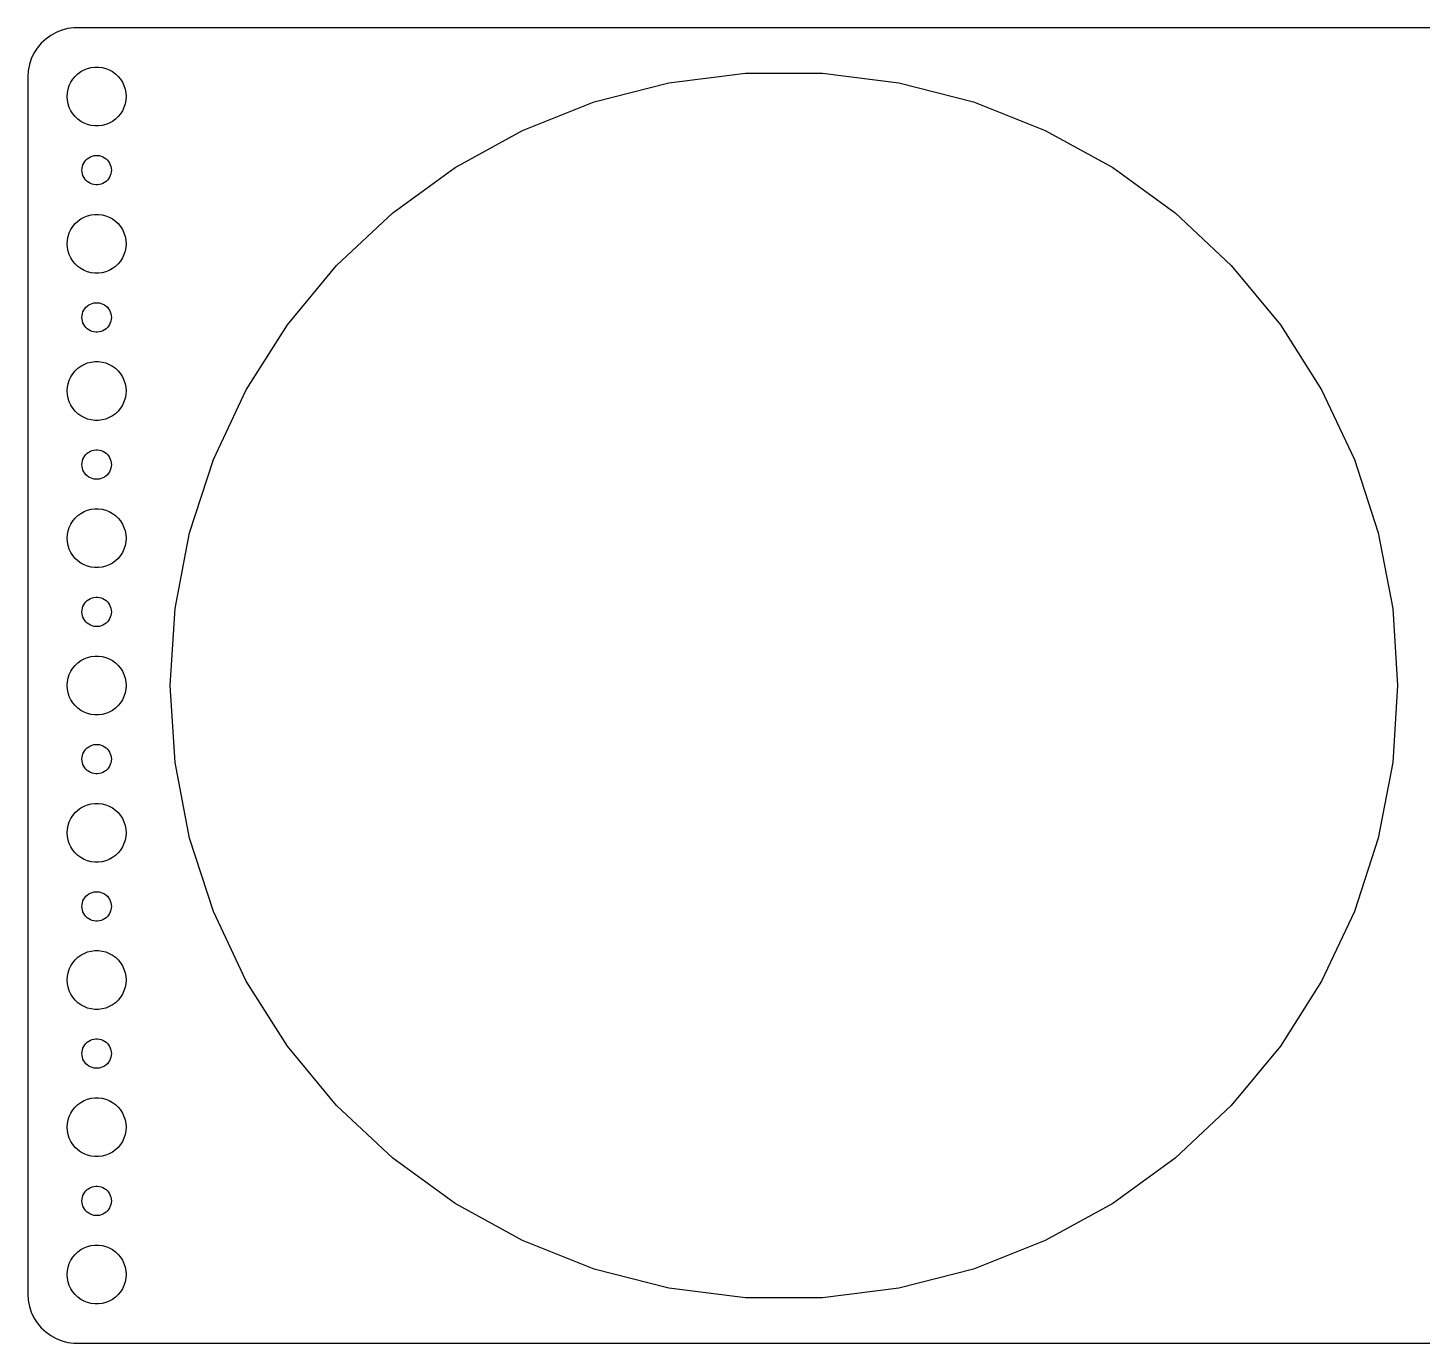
# Model space of a CAD drawing. Header units: metres. Extents: x -142 to 142, y -67 to 67.
# Drawn here: x -142 to 0, y -67 to 67 of the extents above; entities that cross this region are included whole.
import ezdxf

# ---------------------------------------------------------------- set-up
doc = ezdxf.new("R2010")
doc.units = ezdxf.units.M

msp = doc.modelspace()

# ---------------------------------------------------------------- linework, layer by layer
for p, q in [((-138.545, 66.7553), (-139.129, 66.5241)), ((-137.937, 66.9114), (-138.545, 66.7553)), ((-137.314, 66.9901), (-137.937, 66.9114)), ((137.314, 66.9901), (-137.314, 66.9901)), ((-140.645, 65.4227), (-141.045, 64.9389)), ((-140.187, 65.8526), (-140.645, 65.4227)), ((-139.679, 66.2216), (-140.187, 65.8526)), ((-139.129, 66.5241), (-139.679, 66.2216)), ((-141.382, 64.4088), (-141.649, 63.8406)), ((-141.045, 64.9389), (-141.382, 64.4088)), ((-141.961, 62.6267), (-142, 62)), ((-141.843, 63.2434), (-141.961, 62.6267)), ((-141.649, 63.8406), (-141.843, 63.2434)), ((-136.912, 62.3115), (-136.607, 62.533)), ((-136.607, 62.533), (-136.277, 62.7145)), ((-136.277, 62.7145), (-135.927, 62.8532)), ((-135.927, 62.8532), (-135.562, 62.9469)), ((-135.562, 62.9469), (-135.188, 62.9941)), ((-135.188, 62.9941), (-134.812, 62.9941)), ((-134.812, 62.9941), (-134.438, 62.9469)), ((-134.438, 62.9469), (-134.073, 62.8532)), ((-134.073, 62.8532), (-133.723, 62.7145)), ((-133.723, 62.7145), (-133.393, 62.533)), ((-133.393, 62.533), (-133.088, 62.3115)), ((-142, 62), (-142, -62)), ((-137.906, 60.7461), (-137.789, 61.1044)), ((-137.789, 61.1044), (-137.629, 61.4453)), ((-137.629, 61.4453), (-137.427, 61.7634)), ((-137.427, 61.7634), (-137.187, 62.0536)), ((-137.187, 62.0536), (-136.912, 62.3115)), ((-133.088, 62.3115), (-132.813, 62.0536)), ((-132.813, 62.0536), (-132.573, 61.7634)), ((-132.573, 61.7634), (-132.371, 61.4453)), ((-132.371, 61.4453), (-132.211, 61.1044)), ((-132.211, 61.1044), (-132.094, 60.7461)), ((-84.3136, 59.441), (-76.7113, 61.3929)), ((-76.7113, 61.3929), (-68.9244, 62.3767)), ((-68.9244, 62.3767), (-61.0756, 62.3767)), ((-61.0756, 62.3767), (-53.2887, 61.3929)), ((-53.2887, 61.3929), (-45.6864, 59.441)), ((-138, 60), (-137.976, 60.376)), ((-137.976, 59.624), (-138, 60)), ((-137.976, 60.376), (-137.906, 60.7461)), ((-132.094, 60.7461), (-132.024, 60.376)), ((-132.024, 60.376), (-132, 60)), ((-132, 60), (-132.024, 59.624)), ((-137.906, 59.2539), (-137.976, 59.624)), ((-137.789, 58.8956), (-137.906, 59.2539)), ((-137.629, 58.5547), (-137.789, 58.8956)), ((-137.427, 58.2366), (-137.629, 58.5547)), ((-137.187, 57.9464), (-137.427, 58.2366)), ((-132.573, 58.2366), (-132.813, 57.9464)), ((-132.371, 58.5547), (-132.573, 58.2366)), ((-132.211, 58.8956), (-132.371, 58.5547)), ((-132.094, 59.2539), (-132.211, 58.8956)), ((-132.024, 59.624), (-132.094, 59.2539)), ((-91.6112, 56.5517), (-84.3136, 59.441)), ((-45.6864, 59.441), (-38.3888, 56.5517)), ((-136.912, 57.6885), (-137.187, 57.9464)), ((-136.607, 57.467), (-136.912, 57.6885)), ((-136.277, 57.2855), (-136.607, 57.467)), ((-135.927, 57.1468), (-136.277, 57.2855)), ((-135.562, 57.0531), (-135.927, 57.1468)), ((-135.188, 57.0059), (-135.562, 57.0531)), ((-134.812, 57.0059), (-135.188, 57.0059)), ((-134.438, 57.0531), (-134.812, 57.0059)), ((-134.073, 57.1468), (-134.438, 57.0531)), ((-133.723, 57.2855), (-134.073, 57.1468)), ((-133.393, 57.467), (-133.723, 57.2855)), ((-133.088, 57.6885), (-133.393, 57.467)), ((-132.813, 57.9464), (-133.088, 57.6885)), ((-98.4892, 52.7705), (-91.6112, 56.5517)), ((-38.3888, 56.5517), (-31.5108, 52.7705)), ((-135.464, 53.9266), (-135.281, 53.9734)), ((-135.281, 53.9734), (-135.094, 53.997)), ((-135.094, 53.997), (-134.906, 53.997)), ((-134.906, 53.997), (-134.719, 53.9734)), ((-134.719, 53.9734), (-134.536, 53.9266)), ((-136.5, 52.5), (-136.488, 52.688)), ((-136.488, 52.688), (-136.453, 52.873)), ((-136.453, 52.873), (-136.395, 53.0522)), ((-136.395, 53.0522), (-136.314, 53.2226)), ((-136.314, 53.2226), (-136.214, 53.3817)), ((-136.214, 53.3817), (-136.093, 53.5268)), ((-136.093, 53.5268), (-135.956, 53.6558)), ((-135.956, 53.6558), (-135.804, 53.7665)), ((-135.804, 53.7665), (-135.639, 53.8572)), ((-135.639, 53.8572), (-135.464, 53.9266)), ((-134.536, 53.9266), (-134.361, 53.8572)), ((-134.361, 53.8572), (-134.196, 53.7665)), ((-134.196, 53.7665), (-134.044, 53.6558)), ((-134.044, 53.6558), (-133.907, 53.5268)), ((-133.907, 53.5268), (-133.786, 53.3817)), ((-133.786, 53.3817), (-133.686, 53.2226)), ((-133.686, 53.2226), (-133.605, 53.0522)), ((-133.605, 53.0522), (-133.547, 52.873)), ((-133.547, 52.873), (-133.512, 52.688)), ((-133.512, 52.688), (-133.5, 52.5)), ((-104.839, 48.1571), (-98.4892, 52.7705)), ((-31.5108, 52.7705), (-25.161, 48.1571)), ((-136.488, 52.312), (-136.5, 52.5)), ((-136.453, 52.127), (-136.488, 52.312)), ((-136.395, 51.9478), (-136.453, 52.127)), ((-136.314, 51.7774), (-136.395, 51.9478)), ((-136.214, 51.6183), (-136.314, 51.7774)), ((-136.093, 51.4732), (-136.214, 51.6183)), ((-135.956, 51.3442), (-136.093, 51.4732)), ((-135.804, 51.2335), (-135.956, 51.3442)), ((-135.639, 51.1428), (-135.804, 51.2335)), ((-135.464, 51.0734), (-135.639, 51.1428)), ((-134.361, 51.1428), (-134.536, 51.0734)), ((-134.196, 51.2335), (-134.361, 51.1428)), ((-134.044, 51.3442), (-134.196, 51.2335)), ((-133.907, 51.4732), (-134.044, 51.3442)), ((-133.786, 51.6183), (-133.907, 51.4732)), ((-133.686, 51.7774), (-133.786, 51.6183)), ((-133.605, 51.9478), (-133.686, 51.7774)), ((-133.547, 52.127), (-133.605, 51.9478)), ((-133.512, 52.312), (-133.547, 52.127)), ((-133.5, 52.5), (-133.512, 52.312)), ((-135.281, 51.0266), (-135.464, 51.0734)), ((-135.094, 51.003), (-135.281, 51.0266)), ((-134.906, 51.003), (-135.094, 51.003)), ((-134.719, 51.0266), (-134.906, 51.003)), ((-134.536, 51.0734), (-134.719, 51.0266)), ((-137.427, 46.7634), (-137.187, 47.0536)), ((-137.187, 47.0536), (-136.912, 47.3115)), ((-136.912, 47.3115), (-136.607, 47.533)), ((-136.607, 47.533), (-136.277, 47.7145)), ((-136.277, 47.7145), (-135.927, 47.8532)), ((-135.927, 47.8532), (-135.562, 47.9469)), ((-135.562, 47.9469), (-135.188, 47.9941)), ((-135.188, 47.9941), (-134.812, 47.9941)), ((-134.812, 47.9941), (-134.438, 47.9469)), ((-134.438, 47.9469), (-134.073, 47.8532)), ((-134.073, 47.8532), (-133.723, 47.7145)), ((-133.723, 47.7145), (-133.393, 47.533)), ((-133.393, 47.533), (-133.088, 47.3115)), ((-133.088, 47.3115), (-132.813, 47.0536)), ((-132.813, 47.0536), (-132.573, 46.7634)), ((-110.561, 42.7842), (-104.839, 48.1571)), ((-25.161, 48.1571), (-19.4395, 42.7842)), ((-137.976, 45.376), (-137.906, 45.7461)), ((-137.906, 45.7461), (-137.789, 46.1044)), ((-137.789, 46.1044), (-137.629, 46.4453)), ((-137.629, 46.4453), (-137.427, 46.7634)), ((-132.573, 46.7634), (-132.371, 46.4453)), ((-132.371, 46.4453), (-132.211, 46.1044)), ((-132.211, 46.1044), (-132.094, 45.7461)), ((-132.094, 45.7461), (-132.024, 45.376)), ((-138, 45), (-137.976, 45.376)), ((-137.976, 44.624), (-138, 45)), ((-137.906, 44.2539), (-137.976, 44.624)), ((-137.789, 43.8956), (-137.906, 44.2539)), ((-132.094, 44.2539), (-132.211, 43.8956)), ((-132.024, 44.624), (-132.094, 44.2539)), ((-132.024, 45.376), (-132, 45)), ((-132, 45), (-132.024, 44.624)), ((-137.629, 43.5547), (-137.789, 43.8956)), ((-137.427, 43.2366), (-137.629, 43.5547)), ((-137.187, 42.9464), (-137.427, 43.2366)), ((-136.912, 42.6885), (-137.187, 42.9464)), ((-136.607, 42.467), (-136.912, 42.6885)), ((-133.088, 42.6885), (-133.393, 42.467)), ((-132.813, 42.9464), (-133.088, 42.6885)), ((-132.573, 43.2366), (-132.813, 42.9464)), ((-132.371, 43.5547), (-132.573, 43.2366)), ((-132.211, 43.8956), (-132.371, 43.5547)), ((-115.564, 36.7366), (-110.561, 42.7842)), ((-19.4395, 42.7842), (-14.4364, 36.7366)), ((-136.277, 42.2855), (-136.607, 42.467)), ((-135.927, 42.1468), (-136.277, 42.2855)), ((-135.562, 42.0531), (-135.927, 42.1468)), ((-135.188, 42.0059), (-135.562, 42.0531)), ((-134.812, 42.0059), (-135.188, 42.0059)), ((-134.438, 42.0531), (-134.812, 42.0059)), ((-134.073, 42.1468), (-134.438, 42.0531)), ((-133.723, 42.2855), (-134.073, 42.1468)), ((-133.393, 42.467), (-133.723, 42.2855)), ((-136.314, 38.2226), (-136.214, 38.3817)), ((-136.214, 38.3817), (-136.093, 38.5268)), ((-136.093, 38.5268), (-135.956, 38.6558)), ((-135.956, 38.6558), (-135.804, 38.7665)), ((-135.804, 38.7665), (-135.639, 38.8572)), ((-135.639, 38.8572), (-135.464, 38.9266)), ((-135.464, 38.9266), (-135.281, 38.9734)), ((-135.281, 38.9734), (-135.094, 38.997)), ((-135.094, 38.997), (-134.906, 38.997)), ((-134.906, 38.997), (-134.719, 38.9734)), ((-134.719, 38.9734), (-134.536, 38.9266)), ((-134.536, 38.9266), (-134.361, 38.8572)), ((-134.361, 38.8572), (-134.196, 38.7665)), ((-134.196, 38.7665), (-134.044, 38.6558)), ((-134.044, 38.6558), (-133.907, 38.5268)), ((-133.907, 38.5268), (-133.786, 38.3817)), ((-133.786, 38.3817), (-133.686, 38.2226)), ((-136.5, 37.5), (-136.488, 37.688)), ((-136.488, 37.312), (-136.5, 37.5)), ((-136.488, 37.688), (-136.453, 37.873)), ((-136.453, 37.127), (-136.488, 37.312)), ((-136.453, 37.873), (-136.395, 38.0522)), ((-136.395, 36.9478), (-136.453, 37.127)), ((-136.395, 38.0522), (-136.314, 38.2226)), ((-136.314, 36.7774), (-136.395, 36.9478)), ((-133.686, 38.2226), (-133.605, 38.0522)), ((-133.605, 36.9478), (-133.686, 36.7774)), ((-133.605, 38.0522), (-133.547, 37.873)), ((-133.547, 37.127), (-133.605, 36.9478)), ((-133.547, 37.873), (-133.512, 37.688)), ((-133.512, 37.312), (-133.547, 37.127)), ((-133.512, 37.688), (-133.5, 37.5)), ((-133.5, 37.5), (-133.512, 37.312)), ((-136.214, 36.6183), (-136.314, 36.7774)), ((-136.093, 36.4732), (-136.214, 36.6183)), ((-135.956, 36.3442), (-136.093, 36.4732)), ((-135.804, 36.2335), (-135.956, 36.3442)), ((-135.639, 36.1428), (-135.804, 36.2335)), ((-135.464, 36.0734), (-135.639, 36.1428)), ((-135.281, 36.0266), (-135.464, 36.0734)), ((-135.094, 36.003), (-135.281, 36.0266)), ((-134.906, 36.003), (-135.094, 36.003)), ((-134.719, 36.0266), (-134.906, 36.003)), ((-134.536, 36.0734), (-134.719, 36.0266)), ((-134.361, 36.1428), (-134.536, 36.0734)), ((-134.196, 36.2335), (-134.361, 36.1428)), ((-134.044, 36.3442), (-134.196, 36.2335)), ((-133.907, 36.4732), (-134.044, 36.3442)), ((-133.786, 36.6183), (-133.907, 36.4732)), ((-133.686, 36.7774), (-133.786, 36.6183)), ((-119.769, 30.1096), (-115.564, 36.7366)), ((-14.4364, 36.7366), (-10.2308, 30.1096)), ((-136.607, 32.533), (-136.277, 32.7145)), ((-136.277, 32.7145), (-135.927, 32.8532)), ((-135.927, 32.8532), (-135.562, 32.9469)), ((-135.562, 32.9469), (-135.188, 32.9941)), ((-135.188, 32.9941), (-134.812, 32.9941)), ((-134.812, 32.9941), (-134.438, 32.9469)), ((-134.438, 32.9469), (-134.073, 32.8532)), ((-134.073, 32.8532), (-133.723, 32.7145)), ((-133.723, 32.7145), (-133.393, 32.533)), ((-137.789, 31.1044), (-137.629, 31.4453)), ((-137.629, 31.4453), (-137.427, 31.7634)), ((-137.427, 31.7634), (-137.187, 32.0536)), ((-137.187, 32.0536), (-136.912, 32.3115)), ((-136.912, 32.3115), (-136.607, 32.533)), ((-133.393, 32.533), (-133.088, 32.3115)), ((-133.088, 32.3115), (-132.813, 32.0536)), ((-132.813, 32.0536), (-132.573, 31.7634)), ((-132.573, 31.7634), (-132.371, 31.4453)), ((-132.371, 31.4453), (-132.211, 31.1044)), ((-138, 30), (-137.976, 30.376)), ((-137.976, 29.624), (-138, 30)), ((-137.976, 30.376), (-137.906, 30.7461)), ((-137.906, 30.7461), (-137.789, 31.1044)), ((-132.211, 31.1044), (-132.094, 30.7461)), ((-132.094, 30.7461), (-132.024, 30.376)), ((-132.024, 30.376), (-132, 30)), ((-132, 30), (-132.024, 29.624)), ((-123.111, 23.0078), (-119.769, 30.1096)), ((-10.2308, 30.1096), (-6.88896, 23.0078)), ((-137.906, 29.2539), (-137.976, 29.624)), ((-137.789, 28.8956), (-137.906, 29.2539)), ((-137.629, 28.5547), (-137.789, 28.8956)), ((-137.427, 28.2366), (-137.629, 28.5547)), ((-132.371, 28.5547), (-132.573, 28.2366)), ((-132.211, 28.8956), (-132.371, 28.5547)), ((-132.094, 29.2539), (-132.211, 28.8956)), ((-132.024, 29.624), (-132.094, 29.2539)), ((-137.187, 27.9464), (-137.427, 28.2366)), ((-136.912, 27.6884), (-137.187, 27.9464)), ((-136.607, 27.467), (-136.912, 27.6884)), ((-136.277, 27.2855), (-136.607, 27.467)), ((-135.927, 27.1468), (-136.277, 27.2855)), ((-135.562, 27.0531), (-135.927, 27.1468)), ((-135.188, 27.0059), (-135.562, 27.0531)), ((-134.812, 27.0059), (-135.188, 27.0059)), ((-134.438, 27.0531), (-134.812, 27.0059)), ((-134.073, 27.1468), (-134.438, 27.0531)), ((-133.723, 27.2855), (-134.073, 27.1468)), ((-133.393, 27.467), (-133.723, 27.2855)), ((-133.088, 27.6884), (-133.393, 27.467)), ((-132.813, 27.9464), (-133.088, 27.6884)), ((-132.573, 28.2366), (-132.813, 27.9464)), ((-136.488, 22.688), (-136.453, 22.873)), ((-136.453, 22.873), (-136.395, 23.0522)), ((-136.395, 23.0522), (-136.314, 23.2226)), ((-136.314, 23.2226), (-136.214, 23.3817)), ((-136.214, 23.3817), (-136.093, 23.5268)), ((-136.093, 23.5268), (-135.956, 23.6558)), ((-135.956, 23.6558), (-135.804, 23.7665)), ((-135.804, 23.7665), (-135.639, 23.8572)), ((-135.639, 23.8572), (-135.464, 23.9266)), ((-135.464, 23.9266), (-135.281, 23.9734)), ((-135.281, 23.9734), (-135.094, 23.997)), ((-135.094, 23.997), (-134.906, 23.997)), ((-134.906, 23.997), (-134.719, 23.9734)), ((-134.719, 23.9734), (-134.536, 23.9266)), ((-134.536, 23.9266), (-134.361, 23.8572)), ((-134.361, 23.8572), (-134.196, 23.7665)), ((-134.196, 23.7665), (-134.044, 23.6558)), ((-134.044, 23.6558), (-133.907, 23.5268)), ((-133.907, 23.5268), (-133.786, 23.3817)), ((-133.786, 23.3817), (-133.686, 23.2226)), ((-133.686, 23.2226), (-133.605, 23.0522)), ((-133.605, 23.0522), (-133.547, 22.873)), ((-133.547, 22.873), (-133.512, 22.688)), ((-125.536, 15.5431), (-123.111, 23.0078)), ((-6.88896, 23.0078), (-4.46355, 15.5431)), ((-136.5, 22.5), (-136.488, 22.688)), ((-136.488, 22.312), (-136.5, 22.5)), ((-136.453, 22.127), (-136.488, 22.312)), ((-136.395, 21.9478), (-136.453, 22.127)), ((-136.314, 21.7774), (-136.395, 21.9478)), ((-136.214, 21.6183), (-136.314, 21.7774)), ((-136.093, 21.4732), (-136.214, 21.6183)), ((-135.956, 21.3442), (-136.093, 21.4732)), ((-135.804, 21.2335), (-135.956, 21.3442)), ((-134.044, 21.3442), (-134.196, 21.2335)), ((-133.907, 21.4732), (-134.044, 21.3442)), ((-133.786, 21.6183), (-133.907, 21.4732)), ((-133.686, 21.7774), (-133.786, 21.6183)), ((-133.605, 21.9478), (-133.686, 21.7774)), ((-133.547, 22.127), (-133.605, 21.9478)), ((-133.512, 22.312), (-133.547, 22.127)), ((-133.512, 22.688), (-133.5, 22.5)), ((-133.5, 22.5), (-133.512, 22.312)), ((-135.639, 21.1427), (-135.804, 21.2335)), ((-135.464, 21.0734), (-135.639, 21.1427)), ((-135.281, 21.0266), (-135.464, 21.0734)), ((-135.094, 21.003), (-135.281, 21.0266)), ((-134.906, 21.003), (-135.094, 21.003)), ((-134.719, 21.0266), (-134.906, 21.003)), ((-134.536, 21.0734), (-134.719, 21.0266)), ((-134.361, 21.1427), (-134.536, 21.0734)), ((-134.196, 21.2335), (-134.361, 21.1427)), ((-137.427, 16.7634), (-137.187, 17.0536)), ((-137.187, 17.0536), (-136.912, 17.3115)), ((-136.912, 17.3115), (-136.607, 17.533)), ((-136.607, 17.533), (-136.277, 17.7145)), ((-136.277, 17.7145), (-135.927, 17.8532)), ((-135.927, 17.8532), (-135.562, 17.9469)), ((-135.562, 17.9469), (-135.188, 17.9941)), ((-135.188, 17.9941), (-134.812, 17.9941)), ((-134.812, 17.9941), (-134.438, 17.9469)), ((-134.438, 17.9469), (-134.073, 17.8532)), ((-134.073, 17.8532), (-133.723, 17.7145)), ((-133.723, 17.7145), (-133.393, 17.533)), ((-133.393, 17.533), (-133.088, 17.3115)), ((-133.088, 17.3115), (-132.813, 17.0536)), ((-132.813, 17.0536), (-132.573, 16.7634)), ((-137.976, 15.376), (-137.906, 15.7461)), ((-137.906, 15.7461), (-137.789, 16.1044)), ((-137.789, 16.1044), (-137.629, 16.4453)), ((-137.629, 16.4453), (-137.427, 16.7634)), ((-132.573, 16.7634), (-132.371, 16.4453)), ((-132.371, 16.4453), (-132.211, 16.1044)), ((-132.211, 16.1044), (-132.094, 15.7461)), ((-132.094, 15.7461), (-132.024, 15.376)), ((-138, 15), (-137.976, 15.376)), ((-137.976, 14.624), (-138, 15)), ((-137.906, 14.2539), (-137.976, 14.624)), ((-137.789, 13.8956), (-137.906, 14.2539)), ((-132.094, 14.2539), (-132.211, 13.8956)), ((-132.024, 14.624), (-132.094, 14.2539)), ((-132.024, 15.376), (-132, 15)), ((-132, 15), (-132.024, 14.624)), ((-127.007, 7.83331), (-125.536, 15.5431)), ((-4.46355, 15.5431), (-2.99283, 7.83331)), ((-137.629, 13.5547), (-137.789, 13.8956)), ((-137.427, 13.2366), (-137.629, 13.5547)), ((-137.187, 12.9464), (-137.427, 13.2366)), ((-136.912, 12.6884), (-137.187, 12.9464)), ((-132.813, 12.9464), (-133.088, 12.6884)), ((-132.573, 13.2366), (-132.813, 12.9464)), ((-132.371, 13.5547), (-132.573, 13.2366)), ((-132.211, 13.8956), (-132.371, 13.5547)), ((-136.607, 12.467), (-136.912, 12.6884)), ((-136.277, 12.2855), (-136.607, 12.467)), ((-135.927, 12.1468), (-136.277, 12.2855)), ((-135.562, 12.0531), (-135.927, 12.1468)), ((-135.188, 12.0059), (-135.562, 12.0531)), ((-134.812, 12.0059), (-135.188, 12.0059)), ((-134.438, 12.0531), (-134.812, 12.0059)), ((-134.073, 12.1468), (-134.438, 12.0531)), ((-133.723, 12.2855), (-134.073, 12.1468)), ((-133.393, 12.467), (-133.723, 12.2855)), ((-133.088, 12.6884), (-133.393, 12.467)), ((-136.214, 8.38167), (-136.093, 8.52681)), ((-136.093, 8.52681), (-135.956, 8.65576)), ((-135.956, 8.65576), (-135.804, 8.76648)), ((-135.804, 8.76648), (-135.639, 8.85724)), ((-135.639, 8.85724), (-135.464, 8.92657)), ((-135.464, 8.92657), (-135.281, 8.97342)), ((-135.281, 8.97342), (-135.094, 8.99704)), ((-135.094, 8.99704), (-134.906, 8.99704)), ((-134.906, 8.99704), (-134.719, 8.97342)), ((-134.719, 8.97342), (-134.536, 8.92657)), ((-134.536, 8.92657), (-134.361, 8.85724)), ((-134.361, 8.85724), (-134.196, 8.76648)), ((-134.196, 8.76648), (-134.044, 8.65576)), ((-134.044, 8.65576), (-133.907, 8.52681)), ((-133.907, 8.52681), (-133.786, 8.38167)), ((-136.5, 7.5), (-136.488, 7.68799)), ((-136.488, 7.312), (-136.5, 7.5)), ((-136.488, 7.68799), (-136.453, 7.87303)), ((-136.453, 7.12695), (-136.488, 7.312)), ((-136.453, 7.87303), (-136.395, 8.05219)), ((-136.395, 6.9478), (-136.453, 7.12695)), ((-136.395, 8.05219), (-136.314, 8.22263)), ((-136.314, 8.22263), (-136.214, 8.38167)), ((-133.786, 8.38167), (-133.686, 8.22263)), ((-133.686, 8.22263), (-133.605, 8.05219)), ((-133.605, 8.05219), (-133.547, 7.87303)), ((-133.547, 7.12695), (-133.605, 6.9478)), ((-133.547, 7.87303), (-133.512, 7.68799)), ((-133.512, 7.312), (-133.547, 7.12695)), ((-133.512, 7.68799), (-133.5, 7.5)), ((-133.5, 7.5), (-133.512, 7.312)), ((-127.5, 0), (-127.007, 7.83331)), ((-2.99283, 7.83331), (-2.5, 0)), ((-136.314, 6.77736), (-136.395, 6.9478)), ((-136.214, 6.61832), (-136.314, 6.77736)), ((-136.093, 6.47318), (-136.214, 6.61832)), ((-135.956, 6.34422), (-136.093, 6.47318)), ((-135.804, 6.23351), (-135.956, 6.34422)), ((-135.639, 6.14275), (-135.804, 6.23351)), ((-135.464, 6.07341), (-135.639, 6.14275)), ((-135.281, 6.02657), (-135.464, 6.07341)), ((-135.094, 6.00294), (-135.281, 6.02657)), ((-134.906, 6.00294), (-135.094, 6.00294)), ((-134.719, 6.02657), (-134.906, 6.00294)), ((-134.536, 6.07341), (-134.719, 6.02657)), ((-134.361, 6.14275), (-134.536, 6.07341)), ((-134.196, 6.23351), (-134.361, 6.14275)), ((-134.044, 6.34422), (-134.196, 6.23351)), ((-133.907, 6.47318), (-134.044, 6.34422)), ((-133.786, 6.61832), (-133.907, 6.47318)), ((-133.686, 6.77736), (-133.786, 6.61832)), ((-133.605, 6.9478), (-133.686, 6.77736)), ((-136.277, 2.71448), (-135.927, 2.85316)), ((-135.927, 2.85316), (-135.562, 2.94685)), ((-135.562, 2.94685), (-135.188, 2.99408)), ((-135.188, 2.99408), (-134.812, 2.99408)), ((-134.812, 2.99408), (-134.438, 2.94685)), ((-134.438, 2.94685), (-134.073, 2.85316)), ((-134.073, 2.85316), (-133.723, 2.71448)), ((-137.789, 1.10437), (-137.629, 1.44525)), ((-137.629, 1.44525), (-137.427, 1.76335)), ((-137.427, 1.76335), (-137.187, 2.05363)), ((-137.187, 2.05363), (-136.912, 2.31154)), ((-136.912, 2.31154), (-136.607, 2.53297)), ((-136.607, 2.53297), (-136.277, 2.71448)), ((-133.723, 2.71448), (-133.393, 2.53297)), ((-133.393, 2.53297), (-133.088, 2.31154)), ((-133.088, 2.31154), (-132.813, 2.05363)), ((-132.813, 2.05363), (-132.573, 1.76335)), ((-132.573, 1.76335), (-132.371, 1.44525)), ((-132.371, 1.44525), (-132.211, 1.10437)), ((-138, 0), (-137.976, 0.37599)), ((-137.976, -0.37599), (-138, 0)), ((-137.976, 0.37599), (-137.906, 0.74606)), ((-137.906, 0.74606), (-137.789, 1.10437)), ((-132.211, 1.10437), (-132.094, 0.74606)), ((-132.094, 0.74606), (-132.024, 0.37599)), ((-132.024, 0.37599), (-132, 0)), ((-132, 0), (-132.024, -0.37599)), ((-127.007, -7.83331), (-127.5, 0)), ((-2.5, 0), (-2.99283, -7.83331)), ((-137.906, -0.74606), (-137.976, -0.37599)), ((-137.789, -1.10437), (-137.906, -0.74606)), ((-137.629, -1.44525), (-137.789, -1.10437)), ((-132.211, -1.10437), (-132.371, -1.44525)), ((-132.094, -0.74606), (-132.211, -1.10437)), ((-132.024, -0.37599), (-132.094, -0.74606)), ((-137.427, -1.76335), (-137.629, -1.44525)), ((-137.187, -2.05363), (-137.427, -1.76335)), ((-136.912, -2.31154), (-137.187, -2.05363)), ((-136.607, -2.53297), (-136.912, -2.31154)), ((-136.277, -2.71448), (-136.607, -2.53297)), ((-135.927, -2.85316), (-136.277, -2.71448)), ((-133.723, -2.71448), (-134.073, -2.85316)), ((-133.393, -2.53297), (-133.723, -2.71448)), ((-133.088, -2.31154), (-133.393, -2.53297)), ((-132.813, -2.05363), (-133.088, -2.31154)), ((-132.573, -1.76335), (-132.813, -2.05363)), ((-132.371, -1.44525), (-132.573, -1.76335)), ((-135.562, -2.94685), (-135.927, -2.85316)), ((-135.188, -2.99408), (-135.562, -2.94685)), ((-134.812, -2.99408), (-135.188, -2.99408)), ((-134.438, -2.94685), (-134.812, -2.99408)), ((-134.073, -2.85316), (-134.438, -2.94685)), ((-136.453, -7.12695), (-136.395, -6.9478)), ((-136.395, -6.9478), (-136.314, -6.77736)), ((-136.314, -6.77736), (-136.214, -6.61832)), ((-136.214, -6.61832), (-136.093, -6.47318)), ((-136.093, -6.47318), (-135.956, -6.34422)), ((-135.956, -6.34422), (-135.804, -6.23351)), ((-135.804, -6.23351), (-135.639, -6.14275)), ((-135.639, -6.14275), (-135.464, -6.07341)), ((-135.464, -6.07341), (-135.281, -6.02657)), ((-135.281, -6.02657), (-135.094, -6.00294)), ((-135.094, -6.00294), (-134.906, -6.00294)), ((-134.906, -6.00294), (-134.719, -6.02657)), ((-134.719, -6.02657), (-134.536, -6.07341)), ((-134.536, -6.07341), (-134.361, -6.14275)), ((-134.361, -6.14275), (-134.196, -6.23351)), ((-134.196, -6.23351), (-134.044, -6.34422)), ((-134.044, -6.34422), (-133.907, -6.47318)), ((-133.907, -6.47318), (-133.786, -6.61832)), ((-133.786, -6.61832), (-133.686, -6.77736)), ((-133.686, -6.77736), (-133.605, -6.9478)), ((-133.605, -6.9478), (-133.547, -7.12695)), ((-136.5, -7.5), (-136.488, -7.312)), ((-136.488, -7.68799), (-136.5, -7.5)), ((-136.488, -7.312), (-136.453, -7.12695)), ((-136.453, -7.87303), (-136.488, -7.68799)), ((-136.395, -8.05219), (-136.453, -7.87303)), ((-136.314, -8.22263), (-136.395, -8.05219)), ((-136.214, -8.38167), (-136.314, -8.22263)), ((-136.093, -8.52681), (-136.214, -8.38167)), ((-133.786, -8.38167), (-133.907, -8.52681)), ((-133.686, -8.22263), (-133.786, -8.38167)), ((-133.605, -8.05219), (-133.686, -8.22263)), ((-133.547, -7.87303), (-133.605, -8.05219)), ((-133.547, -7.12695), (-133.512, -7.312)), ((-133.512, -7.68799), (-133.547, -7.87303)), ((-133.512, -7.312), (-133.5, -7.5)), ((-133.5, -7.5), (-133.512, -7.68799)), ((-125.536, -15.5431), (-127.007, -7.83331)), ((-2.99283, -7.83331), (-4.46355, -15.5431)), ((-135.956, -8.65576), (-136.093, -8.52681)), ((-135.804, -8.76648), (-135.956, -8.65576)), ((-135.639, -8.85724), (-135.804, -8.76648)), ((-135.464, -8.92657), (-135.639, -8.85724)), ((-135.281, -8.97342), (-135.464, -8.92657)), ((-135.094, -8.99704), (-135.281, -8.97342)), ((-134.906, -8.99704), (-135.094, -8.99704)), ((-134.719, -8.97342), (-134.906, -8.99704)), ((-134.536, -8.92657), (-134.719, -8.97342)), ((-134.361, -8.85724), (-134.536, -8.92657)), ((-134.196, -8.76648), (-134.361, -8.85724)), ((-134.044, -8.65576), (-134.196, -8.76648)), ((-133.907, -8.52681), (-134.044, -8.65576)), ((-137.187, -12.9464), (-136.912, -12.6884)), ((-136.912, -12.6884), (-136.607, -12.467)), ((-136.607, -12.467), (-136.277, -12.2855)), ((-136.277, -12.2855), (-135.927, -12.1468)), ((-135.927, -12.1468), (-135.562, -12.0531)), ((-135.562, -12.0531), (-135.188, -12.0059)), ((-135.188, -12.0059), (-134.812, -12.0059)), ((-134.812, -12.0059), (-134.438, -12.0531)), ((-134.438, -12.0531), (-134.073, -12.1468)), ((-134.073, -12.1468), (-133.723, -12.2855)), ((-133.723, -12.2855), (-133.393, -12.467)), ((-133.393, -12.467), (-133.088, -12.6884)), ((-133.088, -12.6884), (-132.813, -12.9464)), ((-137.906, -14.2539), (-137.789, -13.8956)), ((-137.789, -13.8956), (-137.629, -13.5547)), ((-137.629, -13.5547), (-137.427, -13.2366)), ((-137.427, -13.2366), (-137.187, -12.9464)), ((-132.813, -12.9464), (-132.573, -13.2366)), ((-132.573, -13.2366), (-132.371, -13.5547)), ((-132.371, -13.5547), (-132.211, -13.8956)), ((-132.211, -13.8956), (-132.094, -14.2539)), ((-138, -15), (-137.976, -14.624)), ((-137.976, -15.376), (-138, -15)), ((-137.976, -14.624), (-137.906, -14.2539)), ((-137.906, -15.7461), (-137.976, -15.376)), ((-132.094, -14.2539), (-132.024, -14.624)), ((-132.024, -15.376), (-132.094, -15.7461)), ((-132.024, -14.624), (-132, -15)), ((-132, -15), (-132.024, -15.376)), ((-123.111, -23.0078), (-125.536, -15.5431)), ((-4.46355, -15.5431), (-6.88896, -23.0078)), ((-137.789, -16.1044), (-137.906, -15.7461)), ((-137.629, -16.4453), (-137.789, -16.1044)), ((-137.427, -16.7634), (-137.629, -16.4453)), ((-137.187, -17.0536), (-137.427, -16.7634)), ((-132.573, -16.7634), (-132.813, -17.0536)), ((-132.371, -16.4453), (-132.573, -16.7634)), ((-132.211, -16.1044), (-132.371, -16.4453)), ((-132.094, -15.7461), (-132.211, -16.1044)), ((-136.912, -17.3115), (-137.187, -17.0536)), ((-136.607, -17.533), (-136.912, -17.3115)), ((-136.277, -17.7145), (-136.607, -17.533)), ((-135.927, -17.8532), (-136.277, -17.7145)), ((-135.562, -17.9469), (-135.927, -17.8532)), ((-135.188, -17.9941), (-135.562, -17.9469)), ((-134.812, -17.9941), (-135.188, -17.9941)), ((-134.438, -17.9469), (-134.812, -17.9941)), ((-134.073, -17.8532), (-134.438, -17.9469)), ((-133.723, -17.7145), (-134.073, -17.8532)), ((-133.393, -17.533), (-133.723, -17.7145)), ((-133.088, -17.3115), (-133.393, -17.533)), ((-132.813, -17.0536), (-133.088, -17.3115)), ((-135.956, -21.3442), (-135.804, -21.2335)), ((-135.804, -21.2335), (-135.639, -21.1427)), ((-135.639, -21.1427), (-135.464, -21.0734)), ((-135.464, -21.0734), (-135.281, -21.0266)), ((-135.281, -21.0266), (-135.094, -21.003)), ((-135.094, -21.003), (-134.906, -21.003)), ((-134.906, -21.003), (-134.719, -21.0266)), ((-134.719, -21.0266), (-134.536, -21.0734)), ((-134.536, -21.0734), (-134.361, -21.1427)), ((-134.361, -21.1427), (-134.196, -21.2335)), ((-134.196, -21.2335), (-134.044, -21.3442)), ((-136.5, -22.5), (-136.488, -22.312)), ((-136.488, -22.688), (-136.5, -22.5)), ((-136.488, -22.312), (-136.453, -22.127)), ((-136.453, -22.873), (-136.488, -22.688)), ((-136.453, -22.127), (-136.395, -21.9478)), ((-136.395, -21.9478), (-136.314, -21.7774)), ((-136.314, -21.7774), (-136.214, -21.6183)), ((-136.214, -21.6183), (-136.093, -21.4732)), ((-136.093, -21.4732), (-135.956, -21.3442)), ((-134.044, -21.3442), (-133.907, -21.4732)), ((-133.907, -21.4732), (-133.786, -21.6183)), ((-133.786, -21.6183), (-133.686, -21.7774)), ((-133.686, -21.7774), (-133.605, -21.9478)), ((-133.605, -21.9478), (-133.547, -22.127)), ((-133.547, -22.127), (-133.512, -22.312)), ((-133.512, -22.688), (-133.547, -22.873)), ((-133.512, -22.312), (-133.5, -22.5)), ((-133.5, -22.5), (-133.512, -22.688)), ((-136.395, -23.0522), (-136.453, -22.873)), ((-136.314, -23.2226), (-136.395, -23.0522)), ((-136.214, -23.3817), (-136.314, -23.2226)), ((-136.093, -23.5268), (-136.214, -23.3817)), ((-135.956, -23.6558), (-136.093, -23.5268)), ((-135.804, -23.7665), (-135.956, -23.6558)), ((-135.639, -23.8572), (-135.804, -23.7665)), ((-135.464, -23.9266), (-135.639, -23.8572)), ((-135.281, -23.9734), (-135.464, -23.9266)), ((-135.094, -23.997), (-135.281, -23.9734)), ((-134.906, -23.997), (-135.094, -23.997)), ((-134.719, -23.9734), (-134.906, -23.997)), ((-134.536, -23.9266), (-134.719, -23.9734)), ((-134.361, -23.8572), (-134.536, -23.9266)), ((-134.196, -23.7665), (-134.361, -23.8572)), ((-134.044, -23.6558), (-134.196, -23.7665)), ((-133.907, -23.5268), (-134.044, -23.6558)), ((-133.786, -23.3817), (-133.907, -23.5268)), ((-133.686, -23.2226), (-133.786, -23.3817)), ((-133.605, -23.0522), (-133.686, -23.2226)), ((-133.547, -22.873), (-133.605, -23.0522)), ((-119.769, -30.1096), (-123.111, -23.0078)), ((-6.88896, -23.0078), (-10.2308, -30.1096)), ((-137.629, -28.5547), (-137.427, -28.2366)), ((-137.427, -28.2366), (-137.187, -27.9464)), ((-137.187, -27.9464), (-136.912, -27.6884)), ((-136.912, -27.6884), (-136.607, -27.467)), ((-136.607, -27.467), (-136.277, -27.2855)), ((-136.277, -27.2855), (-135.927, -27.1468)), ((-135.927, -27.1468), (-135.562, -27.0531)), ((-135.562, -27.0531), (-135.188, -27.0059)), ((-135.188, -27.0059), (-134.812, -27.0059)), ((-134.812, -27.0059), (-134.438, -27.0531)), ((-134.438, -27.0531), (-134.073, -27.1468)), ((-134.073, -27.1468), (-133.723, -27.2855)), ((-133.723, -27.2855), (-133.393, -27.467)), ((-133.393, -27.467), (-133.088, -27.6884)), ((-133.088, -27.6884), (-132.813, -27.9464)), ((-132.813, -27.9464), (-132.573, -28.2366)), ((-132.573, -28.2366), (-132.371, -28.5547)), ((-138, -30), (-137.976, -29.624)), ((-137.976, -29.624), (-137.906, -29.2539)), ((-137.906, -29.2539), (-137.789, -28.8956)), ((-137.789, -28.8956), (-137.629, -28.5547)), ((-132.371, -28.5547), (-132.211, -28.8956)), ((-132.211, -28.8956), (-132.094, -29.2539)), ((-132.094, -29.2539), (-132.024, -29.624)), ((-132.024, -29.624), (-132, -30)), ((-137.976, -30.376), (-138, -30)), ((-137.906, -30.7461), (-137.976, -30.376)), ((-137.789, -31.1044), (-137.906, -30.7461)), ((-137.629, -31.4453), (-137.789, -31.1044)), ((-132.211, -31.1044), (-132.371, -31.4453)), ((-132.094, -30.7461), (-132.211, -31.1044)), ((-132.024, -30.376), (-132.094, -30.7461)), ((-132, -30), (-132.024, -30.376)), ((-115.564, -36.7366), (-119.769, -30.1096)), ((-10.2308, -30.1096), (-14.4364, -36.7366)), ((-137.427, -31.7634), (-137.629, -31.4453)), ((-137.187, -32.0536), (-137.427, -31.7634)), ((-136.912, -32.3115), (-137.187, -32.0536)), ((-136.607, -32.533), (-136.912, -32.3115)), ((-136.277, -32.7145), (-136.607, -32.533)), ((-133.393, -32.533), (-133.723, -32.7145)), ((-133.088, -32.3115), (-133.393, -32.533)), ((-132.813, -32.0536), (-133.088, -32.3115)), ((-132.573, -31.7634), (-132.813, -32.0536)), ((-132.371, -31.4453), (-132.573, -31.7634)), ((-135.927, -32.8532), (-136.277, -32.7145)), ((-135.562, -32.9469), (-135.927, -32.8532)), ((-135.188, -32.9941), (-135.562, -32.9469)), ((-134.812, -32.9941), (-135.188, -32.9941)), ((-134.438, -32.9469), (-134.812, -32.9941)), ((-134.073, -32.8532), (-134.438, -32.9469)), ((-133.723, -32.7145), (-134.073, -32.8532)), ((-136.395, -36.9478), (-136.314, -36.7774)), ((-136.314, -36.7774), (-136.214, -36.6183)), ((-136.214, -36.6183), (-136.093, -36.4732)), ((-136.093, -36.4732), (-135.956, -36.3442)), ((-135.956, -36.3442), (-135.804, -36.2335)), ((-135.804, -36.2335), (-135.639, -36.1428)), ((-135.639, -36.1428), (-135.464, -36.0734)), ((-135.464, -36.0734), (-135.281, -36.0266)), ((-135.281, -36.0266), (-135.094, -36.003)), ((-135.094, -36.003), (-134.906, -36.003)), ((-134.906, -36.003), (-134.719, -36.0266)), ((-134.719, -36.0266), (-134.536, -36.0734)), ((-134.536, -36.0734), (-134.361, -36.1428)), ((-134.361, -36.1428), (-134.196, -36.2335)), ((-134.196, -36.2335), (-134.044, -36.3442)), ((-134.044, -36.3442), (-133.907, -36.4732)), ((-133.907, -36.4732), (-133.786, -36.6183)), ((-133.786, -36.6183), (-133.686, -36.7774)), ((-133.686, -36.7774), (-133.605, -36.9478)), ((-110.561, -42.7842), (-115.564, -36.7366)), ((-14.4364, -36.7366), (-19.4395, -42.7842)), ((-136.5, -37.5), (-136.488, -37.312)), ((-136.488, -37.688), (-136.5, -37.5)), ((-136.488, -37.312), (-136.453, -37.127)), ((-136.453, -37.873), (-136.488, -37.688)), ((-136.453, -37.127), (-136.395, -36.9478)), ((-136.395, -38.0522), (-136.453, -37.873)), ((-136.314, -38.2226), (-136.395, -38.0522)), ((-136.214, -38.3817), (-136.314, -38.2226)), ((-133.686, -38.2226), (-133.786, -38.3817)), ((-133.605, -38.0522), (-133.686, -38.2226)), ((-133.605, -36.9478), (-133.547, -37.127)), ((-133.547, -37.873), (-133.605, -38.0522)), ((-133.547, -37.127), (-133.512, -37.312)), ((-133.512, -37.688), (-133.547, -37.873)), ((-133.512, -37.312), (-133.5, -37.5)), ((-133.5, -37.5), (-133.512, -37.688)), ((-136.093, -38.5268), (-136.214, -38.3817)), ((-135.956, -38.6558), (-136.093, -38.5268)), ((-135.804, -38.7665), (-135.956, -38.6558)), ((-135.639, -38.8572), (-135.804, -38.7665)), ((-135.464, -38.9266), (-135.639, -38.8572)), ((-135.281, -38.9734), (-135.464, -38.9266)), ((-135.094, -38.997), (-135.281, -38.9734)), ((-134.906, -38.997), (-135.094, -38.997)), ((-134.719, -38.9734), (-134.906, -38.997)), ((-134.536, -38.9266), (-134.719, -38.9734)), ((-134.361, -38.8572), (-134.536, -38.9266)), ((-134.196, -38.7665), (-134.361, -38.8572)), ((-134.044, -38.6558), (-134.196, -38.7665)), ((-133.907, -38.5268), (-134.044, -38.6558)), ((-133.786, -38.3817), (-133.907, -38.5268)), ((-136.912, -42.6885), (-136.607, -42.467)), ((-136.607, -42.467), (-136.277, -42.2855)), ((-136.277, -42.2855), (-135.927, -42.1468)), ((-135.927, -42.1468), (-135.562, -42.0531)), ((-135.562, -42.0531), (-135.188, -42.0059)), ((-135.188, -42.0059), (-134.812, -42.0059)), ((-134.812, -42.0059), (-134.438, -42.0531)), ((-134.438, -42.0531), (-134.073, -42.1468)), ((-134.073, -42.1468), (-133.723, -42.2855)), ((-133.723, -42.2855), (-133.393, -42.467)), ((-133.393, -42.467), (-133.088, -42.6885)), ((-137.906, -44.2539), (-137.789, -43.8956)), ((-137.789, -43.8956), (-137.629, -43.5547)), ((-137.629, -43.5547), (-137.427, -43.2366)), ((-137.427, -43.2366), (-137.187, -42.9464)), ((-137.187, -42.9464), (-136.912, -42.6885)), ((-133.088, -42.6885), (-132.813, -42.9464)), ((-132.813, -42.9464), (-132.573, -43.2366)), ((-132.573, -43.2366), (-132.371, -43.5547)), ((-132.371, -43.5547), (-132.211, -43.8956)), ((-132.211, -43.8956), (-132.094, -44.2539)), ((-104.839, -48.1571), (-110.561, -42.7842)), ((-19.4395, -42.7842), (-25.161, -48.1571)), ((-138, -45), (-137.976, -44.624)), ((-137.976, -45.376), (-138, -45)), ((-137.976, -44.624), (-137.906, -44.2539)), ((-137.906, -45.7461), (-137.976, -45.376)), ((-132.094, -44.2539), (-132.024, -44.624)), ((-132.024, -45.376), (-132.094, -45.7461)), ((-132.024, -44.624), (-132, -45)), ((-132, -45), (-132.024, -45.376)), ((-137.789, -46.1044), (-137.906, -45.7461)), ((-137.629, -46.4453), (-137.789, -46.1044)), ((-137.427, -46.7634), (-137.629, -46.4453)), ((-137.187, -47.0536), (-137.427, -46.7634)), ((-132.573, -46.7634), (-132.813, -47.0536)), ((-132.371, -46.4453), (-132.573, -46.7634)), ((-132.211, -46.1044), (-132.371, -46.4453)), ((-132.094, -45.7461), (-132.211, -46.1044)), ((-136.912, -47.3115), (-137.187, -47.0536)), ((-136.607, -47.533), (-136.912, -47.3115)), ((-136.277, -47.7145), (-136.607, -47.533)), ((-135.927, -47.8532), (-136.277, -47.7145)), ((-135.562, -47.9469), (-135.927, -47.8532)), ((-135.188, -47.9941), (-135.562, -47.9469)), ((-134.812, -47.9941), (-135.188, -47.9941)), ((-134.438, -47.9469), (-134.812, -47.9941)), ((-134.073, -47.8532), (-134.438, -47.9469)), ((-133.723, -47.7145), (-134.073, -47.8532)), ((-133.393, -47.533), (-133.723, -47.7145)), ((-133.088, -47.3115), (-133.393, -47.533)), ((-132.813, -47.0536), (-133.088, -47.3115)), ((-98.4892, -52.7705), (-104.839, -48.1571)), ((-25.161, -48.1571), (-31.5108, -52.7705)), ((-135.639, -51.1428), (-135.464, -51.0734)), ((-135.464, -51.0734), (-135.281, -51.0266)), ((-135.281, -51.0266), (-135.094, -51.003)), ((-135.094, -51.003), (-134.906, -51.003)), ((-134.906, -51.003), (-134.719, -51.0266)), ((-134.719, -51.0266), (-134.536, -51.0734)), ((-134.536, -51.0734), (-134.361, -51.1428)), ((-136.5, -52.5), (-136.488, -52.312)), ((-136.488, -52.688), (-136.5, -52.5)), ((-136.488, -52.312), (-136.453, -52.127)), ((-136.453, -52.127), (-136.395, -51.9478)), ((-136.395, -51.9478), (-136.314, -51.7774)), ((-136.314, -51.7774), (-136.214, -51.6183)), ((-136.214, -51.6183), (-136.093, -51.4732)), ((-136.093, -51.4732), (-135.956, -51.3442)), ((-135.956, -51.3442), (-135.804, -51.2335)), ((-135.804, -51.2335), (-135.639, -51.1428)), ((-134.361, -51.1428), (-134.196, -51.2335)), ((-134.196, -51.2335), (-134.044, -51.3442)), ((-134.044, -51.3442), (-133.907, -51.4732)), ((-133.907, -51.4732), (-133.786, -51.6183)), ((-133.786, -51.6183), (-133.686, -51.7774)), ((-133.686, -51.7774), (-133.605, -51.9478)), ((-133.605, -51.9478), (-133.547, -52.127)), ((-133.547, -52.127), (-133.512, -52.312)), ((-133.512, -52.312), (-133.5, -52.5)), ((-133.5, -52.5), (-133.512, -52.688)), ((-136.453, -52.873), (-136.488, -52.688)), ((-136.395, -53.0522), (-136.453, -52.873)), ((-136.314, -53.2226), (-136.395, -53.0522)), ((-136.214, -53.3817), (-136.314, -53.2226)), ((-136.093, -53.5268), (-136.214, -53.3817)), ((-135.956, -53.6558), (-136.093, -53.5268)), ((-135.804, -53.7665), (-135.956, -53.6558)), ((-135.639, -53.8572), (-135.804, -53.7665)), ((-135.464, -53.9266), (-135.639, -53.8572)), ((-135.281, -53.9734), (-135.464, -53.9266)), ((-134.536, -53.9266), (-134.719, -53.9734)), ((-134.361, -53.8572), (-134.536, -53.9266)), ((-134.196, -53.7665), (-134.361, -53.8572)), ((-134.044, -53.6558), (-134.196, -53.7665)), ((-133.907, -53.5268), (-134.044, -53.6558)), ((-133.786, -53.3817), (-133.907, -53.5268)), ((-133.686, -53.2226), (-133.786, -53.3817)), ((-133.605, -53.0522), (-133.686, -53.2226)), ((-133.547, -52.873), (-133.605, -53.0522)), ((-133.512, -52.688), (-133.547, -52.873)), ((-91.6112, -56.5517), (-98.4892, -52.7705)), ((-31.5108, -52.7705), (-38.3888, -56.5517)), ((-135.094, -53.997), (-135.281, -53.9734)), ((-134.906, -53.997), (-135.094, -53.997)), ((-134.719, -53.9734), (-134.906, -53.997)), ((-84.3136, -59.441), (-91.6112, -56.5517)), ((-38.3888, -56.5517), (-45.6864, -59.441)), ((-137.427, -58.2366), (-137.187, -57.9464)), ((-137.187, -57.9464), (-136.912, -57.6885)), ((-136.912, -57.6885), (-136.607, -57.467)), ((-136.607, -57.467), (-136.277, -57.2855)), ((-136.277, -57.2855), (-135.927, -57.1468)), ((-135.927, -57.1468), (-135.562, -57.0531)), ((-135.562, -57.0531), (-135.188, -57.0059)), ((-135.188, -57.0059), (-134.812, -57.0059)), ((-134.812, -57.0059), (-134.438, -57.0531)), ((-134.438, -57.0531), (-134.073, -57.1468)), ((-134.073, -57.1468), (-133.723, -57.2855)), ((-133.723, -57.2855), (-133.393, -57.467)), ((-133.393, -57.467), (-133.088, -57.6885)), ((-133.088, -57.6885), (-132.813, -57.9464)), ((-132.813, -57.9464), (-132.573, -58.2366)), ((-138, -60), (-137.976, -59.624)), ((-137.976, -59.624), (-137.906, -59.2539)), ((-137.906, -59.2539), (-137.789, -58.8956)), ((-137.789, -58.8956), (-137.629, -58.5547)), ((-137.629, -58.5547), (-137.427, -58.2366)), ((-132.573, -58.2366), (-132.371, -58.5547)), ((-132.371, -58.5547), (-132.211, -58.8956)), ((-132.211, -58.8956), (-132.094, -59.2539)), ((-132.094, -59.2539), (-132.024, -59.624)), ((-132.024, -59.624), (-132, -60)), ((-76.7113, -61.3929), (-84.3136, -59.441)), ((-45.6864, -59.441), (-53.2887, -61.3929)), ((-137.976, -60.376), (-138, -60)), ((-137.906, -60.7461), (-137.976, -60.376)), ((-137.789, -61.1044), (-137.906, -60.7461)), ((-132.094, -60.7461), (-132.211, -61.1044)), ((-132.024, -60.376), (-132.094, -60.7461)), ((-132, -60), (-132.024, -60.376)), ((-142, -62), (-141.961, -62.6267)), ((-137.629, -61.4453), (-137.789, -61.1044)), ((-137.427, -61.7634), (-137.629, -61.4453)), ((-137.187, -62.0536), (-137.427, -61.7634)), ((-136.912, -62.3115), (-137.187, -62.0536)), ((-136.607, -62.533), (-136.912, -62.3115)), ((-133.088, -62.3115), (-133.393, -62.533)), ((-132.813, -62.0536), (-133.088, -62.3115)), ((-132.573, -61.7634), (-132.813, -62.0536)), ((-132.371, -61.4453), (-132.573, -61.7634)), ((-132.211, -61.1044), (-132.371, -61.4453)), ((-68.9244, -62.3767), (-76.7113, -61.3929)), ((-61.0756, -62.3767), (-68.9244, -62.3767)), ((-53.2887, -61.3929), (-61.0756, -62.3767)), ((-141.961, -62.6267), (-141.843, -63.2434)), ((-141.843, -63.2434), (-141.649, -63.8406)), ((-141.649, -63.8406), (-141.382, -64.4088)), ((-136.277, -62.7145), (-136.607, -62.533)), ((-135.927, -62.8532), (-136.277, -62.7145)), ((-135.562, -62.9469), (-135.927, -62.8532)), ((-135.188, -62.9941), (-135.562, -62.9469)), ((-134.812, -62.9941), (-135.188, -62.9941)), ((-134.438, -62.9469), (-134.812, -62.9941)), ((-134.073, -62.8532), (-134.438, -62.9469)), ((-133.723, -62.7145), (-134.073, -62.8532)), ((-133.393, -62.533), (-133.723, -62.7145)), ((-141.382, -64.4088), (-141.045, -64.9389)), ((-141.045, -64.9389), (-140.645, -65.4227)), ((-140.645, -65.4227), (-140.187, -65.8526)), ((-140.187, -65.8526), (-139.679, -66.2216)), ((-139.679, -66.2216), (-139.129, -66.5241)), ((-139.129, -66.5241), (-138.545, -66.7553)), ((-138.545, -66.7553), (-137.937, -66.9114)), ((-137.937, -66.9114), (-137.314, -66.9901)), ((-137.314, -66.9901), (137.314, -66.9901))]:
    msp.add_line(p, q)

doc.saveas('drawing.dxf')
